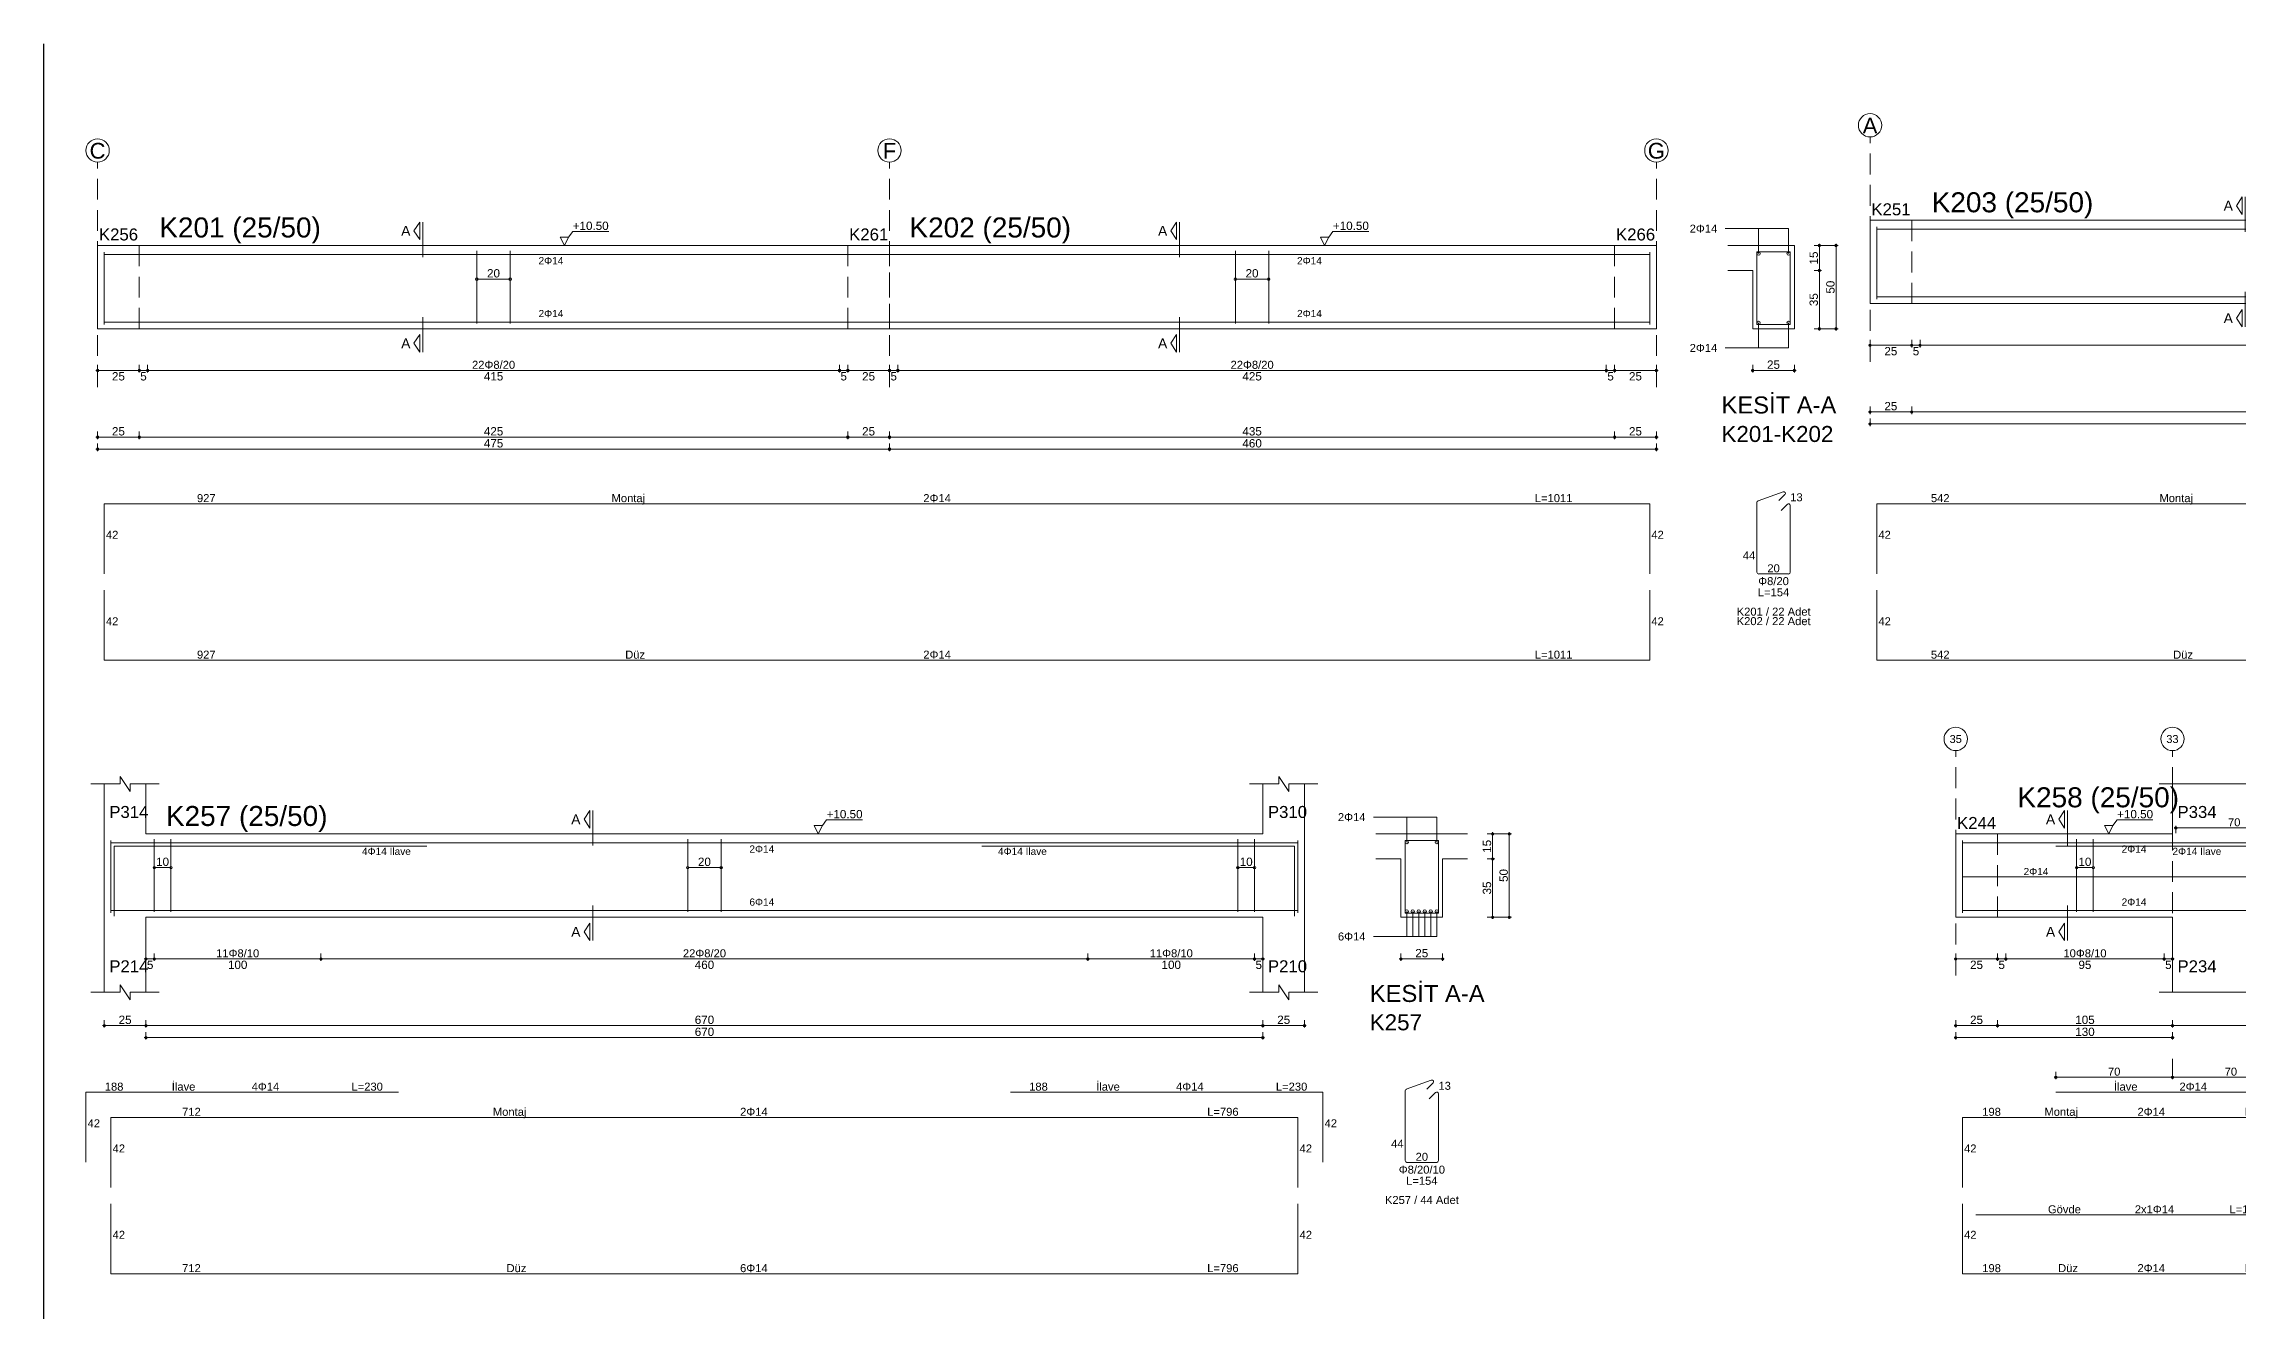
# Model space of a CAD drawing. Header units: millimetres. Extents: x 23801 to 80069, y 9628 to 14137.
# Drawn here: x 56325 to 58299, y 12998 to 14137 of the extents above; entities that cross this region are included whole.
import ezdxf

# ---------------------------------------------------------------- set-up
doc = ezdxf.new("R2010")
doc.units = ezdxf.units.MM
doc.linetypes.add('DASHDOT2', pattern=[12.7, 6.35, -3.175, 0, -3.175])
doc.linetypes.add('DASHED4', pattern=[18.75, 12.5, -6.25])
doc.layers.add('aks', color=251, linetype='DASHDOT2', lineweight=35)
for name, color, linetype in [('Donatı Topl. Uzun. Yazısı', 7, 'Continuous'), ('Donatı Uz. Yazısı', 7, 'Continuous'), ('Donatı Yazısı', 7, 'Continuous'), ('Donatı Çizgisi', 7, 'Continuous'), ('Kiriş', 7, 'Continuous'), ('Standart', 7, 'Continuous'), ('Ölçülendirme', 7, 'Continuous')]:
    doc.layers.add(name, color=color, linetype=linetype)
doc.styles.add('arial_1_18', font='arial.ttf', dxfattribs={"height": 0.2})

# ---------------------------------------------------------------- blocks, each defined once
blk = doc.blocks.new('IDE668Entity7457')
at = {"layer": 'aks', "color": 30, "linetype": 'DASHED4', "lineweight": 5}
for points in [[(21, 2001.7), (21, 2136.7)], [(496, 2001.7), (496, 2136.7)], [(956, 2001.7), (956, 2136.7)]]:
    blk.add_lwpolyline(points, dxfattribs=at)
at = {"layer": 'aks', "color": 1, "linetype": 'Continuous', "lineweight": 5}
for centre in [(21, 2143.7), (496, 2143.7), (956, 2143.7)]:
    blk.add_circle(centre, 7, dxfattribs=at)
at = {"layer": 'Donatı Çizgisi', "color": 5, "linetype": 'Continuous', "lineweight": 5}
for points in [[(25, 2039.3), (25, 2082.7)], [(25, 2081.3), (952, 2081.3)], [(248.5, 2039.9), (248.5, 2083.5)], [(268.5, 2039.9), (268.5, 2083.5)], [(703.5, 2039.9), (703.5, 2083.5)], [(723.5, 2039.9), (723.5, 2083.5)], [(952, 2039.3), (952, 2082.7)], [(1016.3, 2039.2), (1016.3, 2082.8)], [(1016.3, 2082.8), (1036.3, 2082.8)], [(1036.3, 2039.2), (1036.3, 2082.8)], [(25, 2040.7), (952, 2040.7)], [(1016.3, 2039.2), (1036.3, 2039.2)], [(1017, 1933.4), (1032, 1938.9)], [(1029.4, 1933.6), (1033.1, 1937.2)], [(25, 1889.7), (25, 1931.7)], [(25, 1931.7), (952, 1931.7)], [(952, 1889.7), (952, 1931.7)], [(1016.3, 1890.6), (1016.3, 1932.5)], [(1030.8, 1927.7), (1034.6, 1931.5)], [(1036.3, 1890.6), (1036.3, 1930.7)], [(1017.4, 1889.6), (1035.3, 1889.6)], [(25, 1837.8), (25, 1879.9)], [(952, 1837.8), (952, 1879.9)], [(25, 1837.8), (952, 1837.8)]]:
    blk.add_lwpolyline(points, dxfattribs=at)
for centre in [(1017.3, 2081.8), (1035.3, 2081.8), (1017.3, 2040.2), (1035.3, 2040.2)]:
    blk.add_circle(centre, 1, dxfattribs=at)
for centre, start, end in [((1032.4, 1937.9), 315, 110), ((1017.4, 1932.5), 110, 180), ((1035.3, 1930.7), 0, 135), ((1017.4, 1890.6), 180, 270), ((1035.3, 1890.6), 270, 0)]:
    blk.add_arc(centre, 1.02, start, end, dxfattribs=at)
at = {"layer": 'Kiriş', "color": 1, "linetype": 'DASHED4', "lineweight": 5}
for points in [[(21, 2036.7), (21, 2086.7)], [(46, 2036.7), (46, 2086.7)], [(471, 2036.7), (471, 2086.7)], [(496, 2036.7), (496, 2086.7)], [(931, 2036.7), (931, 2086.7)], [(956, 2036.7), (956, 2086.7)]]:
    blk.add_lwpolyline(points, dxfattribs=at)
at = {"layer": 'Kiriş', "color": 1, "linetype": 'Continuous', "lineweight": 5}
for points in [[(21, 2086.7), (956, 2086.7)], [(21, 2036.7), (21, 2086.7)], [(956, 2036.7), (956, 2086.7)], [(998.8, 2086.7), (1038.8, 2086.7)], [(1038.8, 2036.7), (1038.8, 2086.7)], [(998.8, 2071.7), (1013.8, 2071.7)], [(1013.8, 2036.7), (1013.8, 2071.7)], [(21, 2036.7), (956, 2036.7)], [(1013.8, 2036.7), (1038.8, 2036.7)]]:
    blk.add_lwpolyline(points, dxfattribs=at)
at = {"layer": 'Ölçülendirme', "color": 1, "linetype": 'Continuous', "lineweight": 5}
for points in [[(210.7, 2095.5), (214.2, 2100.7)], [(214.2, 2090.2), (210.7, 2095.5)], [(214.2, 2090.2), (214.2, 2100.7)], [(216, 2079.7), (216, 2100.7)], [(303.5, 2091.7), (306, 2095)], [(306, 2095), (327.6, 2095)], [(664.7, 2095.5), (668.2, 2100.7)], [(668.2, 2090.2), (664.7, 2095.5)], [(668.2, 2090.2), (668.2, 2100.7)], [(670, 2079.7), (670, 2100.7)], [(759.5, 2091.7), (762, 2095)], [(762, 2095), (783.6, 2095)], [(997.3, 2096.8), (1035.3, 2096.8)], [(1017.3, 2081.8), (1017.3, 2096.8)], [(1035.3, 2081.8), (1035.3, 2096.8)], [(301, 2086.7), (298.5, 2091.7)], [(298.5, 2091.7), (303.5, 2091.7)], [(303.5, 2091.7), (301, 2086.7)], [(301, 2086.7), (301, 2086.7)], [(757, 2086.7), (754.5, 2091.7)], [(754.5, 2091.7), (759.5, 2091.7)], [(759.5, 2091.7), (757, 2086.7)], [(757, 2086.7), (757, 2086.7)], [(1050.6, 2086.7), (1065.1, 2086.7)], [(1053.8, 2035.7), (1053.8, 2087.7)], [(1063.8, 2035.7), (1063.8, 2087.7)], [(248.5, 2066.5), (268.5, 2066.5)], [(703.5, 2066.5), (723.5, 2066.5)], [(1050.6, 2071.7), (1055.1, 2071.7)], [(216, 2022.7), (216, 2043.7)], [(670, 2022.7), (670, 2043.7)], [(1017.3, 2025.2), (1017.3, 2040.2)], [(1035.3, 2025.2), (1035.3, 2040.2)], [(210.7, 2028), (214.2, 2033.2)], [(214.2, 2022.7), (210.7, 2028)], [(214.2, 2022.7), (214.2, 2033.2)], [(664.7, 2028), (668.2, 2033.2)], [(668.2, 2022.7), (664.7, 2028)], [(668.2, 2022.7), (668.2, 2033.2)], [(1050.6, 2036.7), (1065.1, 2036.7)], [(21, 2010.5), (21, 2015)], [(46, 2010.5), (46, 2015)], [(51, 2010.5), (51, 2015)], [(466, 2010.5), (466, 2015)], [(471, 2010.5), (471, 2015)], [(496, 2010.5), (496, 2015)], [(501, 2010.5), (501, 2015)], [(926, 2010.5), (926, 2015)], [(931, 2010.5), (931, 2015)], [(956, 2010.5), (956, 2015)], [(997.3, 2025.2), (1035.3, 2025.2)], [(1013.8, 2010.5), (1013.8, 2015)], [(1038.8, 2010.5), (1038.8, 2015)], [(20, 2011.7), (957, 2011.7)], [(1012.8, 2011.7), (1039.8, 2011.7)], [(21, 1970.5), (21, 1975)], [(46, 1970.5), (46, 1975)], [(471, 1970.5), (471, 1975)], [(496, 1970.5), (496, 1975)], [(931, 1970.5), (931, 1975)], [(956, 1970.5), (956, 1975)], [(20, 1971.7), (957, 1971.7)], [(20, 1964.5), (957, 1964.5)], [(21, 1963.3), (21, 1967.8)], [(496, 1963.3), (496, 1967.8)], [(956, 1963.3), (956, 1967.8)]]:
    blk.add_lwpolyline(points, dxfattribs=at)
for centre in [(1053.8, 2086.7), (1063.8, 2086.7), (248.5, 2066.5), (268.5, 2066.5), (703.5, 2066.5), (723.5, 2066.5), (1053.8, 2071.7), (1053.8, 2036.7), (1063.8, 2036.7), (21, 2011.7), (46, 2011.7), (46, 2011.7), (51, 2011.7), (51, 2011.7), (466, 2011.7), (466, 2011.7), (471, 2011.7), (471, 2011.7), (496, 2011.7), (496, 2011.7), (501, 2011.7), (501, 2011.7), (926, 2011.7), (926, 2011.7), (931, 2011.7), (931, 2011.7), (956, 2011.7), (1013.8, 2011.7), (1038.8, 2011.7), (21, 1971.7), (21, 1964.5), (46, 1971.7), (46, 1971.7), (471, 1971.7), (471, 1971.7), (496, 1971.7), (496, 1971.7), (496, 1964.5), (496, 1964.5), (931, 1971.7), (931, 1971.7), (956, 1971.7), (956, 1964.5)]:
    blk.add_circle(centre, 0.75, dxfattribs=at)
at = {"layer": 'aks', "color": 1, "linetype": 'Continuous', "lineweight": 5, "style": 'arial_1_18'}
for s, p in [('C', (16.2, 2138.8)), ('F', (492, 2138.8)), ('G', (950.9, 2138.8))]:
    blk.add_text(s, height=9.45, dxfattribs=at).set_placement(p)
at = {"layer": 'Donatı Topl. Uzun. Yazısı', "color": 1, "linetype": 'Continuous', "lineweight": 5, "style": 'arial_1_18'}
for s, p in [('L=1011', (883.1, 1932.7)), ('L=154', (1016.9, 1876.2)), ('L=1011', (883.1, 1838.8))]:
    blk.add_text(s, height=4.8, dxfattribs=at).set_placement(p)
at = {"layer": 'Donatı Uz. Yazısı', "color": 1, "linetype": 'Continuous', "lineweight": 5, "style": 'arial_1_18'}
for s, p in [('927', (80.6, 1932.7)), ('13', (1036.3, 1933.2)), ('42', (26, 1910.7)), ('42', (953, 1910.7)), ('44', (1007.9, 1898.3)), ('20', (1022.6, 1890.6)), ('42', (26, 1858.8)), ('42', (953, 1858.8)), ('927', (80.6, 1838.8))]:
    blk.add_text(s, height=4.8, dxfattribs=at).set_placement(p)
at = {"layer": 'Donatı Yazısı', "color": 5, "linetype": 'Continuous', "lineweight": 5, "style": 'arial_1_18'}
for s, p in [('2Φ14', (976, 2094.4)), ('2Φ14', (976, 2022.8)), ('2Φ14', (516.3, 1932.7)), ('Φ8/20', (1017.1, 1882.9)), ('K201 / 22 Adet', (1004.2, 1864.6)), ('K202 / 22 Adet', (1004.2, 1858.9)), ('2Φ14', (516.3, 1838.8))]:
    blk.add_text(s, height=4.8, dxfattribs=at).set_placement(p)
for p in [(285.5, 2075.4), (740.5, 2075.4), (285.5, 2043.7), (740.5, 2043.7)]:
    blk.add_text('2Φ14', height=4.32, rotation=360, dxfattribs=at).set_placement(p)
at = {"layer": 'Donatı Yazısı', "color": 1, "linetype": 'Continuous', "lineweight": 5, "style": 'arial_1_18'}
for s, p in [('Montaj', (329.3, 1932.7)), ('Düz', (337.5, 1838.8))]:
    blk.add_text(s, height=4.8, dxfattribs=at).set_placement(p)
at = {"layer": 'Kiriş', "color": 1, "linetype": 'Continuous', "lineweight": 5, "style": 'arial_1_18'}
for s, height, p in [('K256', 7.2, (21.8, 2089.7)), ('K201 (25/50)', 12, (58, 2091.5)), ('K261', 7.2, (471.8, 2089.7)), ('K202 (25/50)', 12, (508, 2091.5)), ('K266', 7.2, (931.8, 2089.7)), ('KESİT A-A', 10.2, (995.1, 1985.9)), ('K201-K202', 9.6, (995.1, 1968.8))]:
    blk.add_text(s, height=height, dxfattribs=at).set_placement(p)
at = {"layer": 'Ölçülendirme', "color": 1, "linetype": 'Continuous', "lineweight": 5, "style": 'arial_1_18'}
for s, height, p in [('A', 5.95, (203.1, 2092.5)), ('+10.50', 5, (306, 2096)), ('A', 5.95, (657.1, 2092.5)), ('+10.50', 5, (762, 2096)), ('A', 5.95, (203.1, 2025)), ('A', 5.95, (657.1, 2025)), ('25', 5, (1022.4, 2012.7)), ('25', 5, (29.6, 2005.7)), ('5', 5, (46.6, 2005.7)), ('415', 5, (252.7, 2005.7)), ('5', 5, (466.6, 2005.7)), ('25', 5, (479.6, 2005.7)), ('5', 5, (496.6, 2005.7)), ('425', 5, (707.7, 2005.7)), ('5', 5, (926.6, 2005.7)), ('25', 5, (939.6, 2005.7)), ('25', 5, (29.6, 1972.7)), ('425', 5, (252.7, 1972.7)), ('25', 5, (479.6, 1972.7)), ('435', 5, (707.7, 1972.7)), ('25', 5, (939.6, 1972.7)), ('475', 5, (252.7, 1965.5)), ('460', 5, (707.7, 1965.5))]:
    blk.add_text(s, height=height, dxfattribs=at).set_placement(p)
for s, rotation, p in [('15', 90, (1052.9, 2075.3)), ('20', 360, (254.6, 2067.5)), ('20', 360, (709.6, 2067.5)), ('35', 90, (1052.9, 2050.3)), ('50', 90, (1062.9, 2057.8))]:
    blk.add_text(s, height=5, rotation=rotation, dxfattribs=at).set_placement(p)
at = {"layer": 'Ölçülendirme', "color": 5, "linetype": 'Continuous', "lineweight": 5, "style": 'arial_1_18'}
for p in [(245.6, 2012.7), (700.6, 2012.7)]:
    blk.add_text('22Φ8/20', height=4.8, dxfattribs=at).set_placement(p)
blk = doc.blocks.new('IDE668Entity7458')
at = {"layer": 'aks', "color": 30, "linetype": 'DASHED4', "lineweight": 5}
for points in [[(1084.2, 2016.8), (1084.2, 2151.8)], [(1609.2, 2016.8), (1609.2, 2151.8)]]:
    blk.add_lwpolyline(points, dxfattribs=at)
at = {"layer": 'aks', "color": 1, "linetype": 'Continuous', "lineweight": 5}
for centre in [(1084.2, 2158.8), (1609.2, 2158.8)]:
    blk.add_circle(centre, 7, dxfattribs=at)
at = {"layer": 'Donatı Çizgisi', "color": 5, "linetype": 'Continuous', "lineweight": 5}
for points in [[(1088.2, 2054.4), (1088.2, 2097.8)], [(1088.2, 2096.4), (1630.2, 2096.4)], [(1349.2, 2055), (1349.2, 2098.6)], [(1369.2, 2055), (1369.2, 2098.6)], [(1480.2, 2094.4), (1628.2, 2094.4)], [(1628.2, 2052.4), (1628.2, 2094.4)], [(1630.2, 2054.4), (1630.2, 2097.8)], [(1694.5, 2054.3), (1694.5, 2097.9)], [(1694.5, 2097.9), (1714.5, 2097.9)], [(1714.5, 2054.3), (1714.5, 2097.9)], [(1088.2, 2055.8), (1630.2, 2055.8)], [(1694.5, 2054.3), (1714.5, 2054.3)], [(1694.5, 1905.7), (1694.5, 1947.6)], [(1695.2, 1948.5), (1710.2, 1954)], [(1707.6, 1948.7), (1711.3, 1952.3)], [(1497.2, 1946.8), (1645.2, 1946.8)], [(1645.2, 1904.8), (1645.2, 1946.8)], [(1709, 1942.8), (1712.8, 1946.6)], [(1714.5, 1905.7), (1714.5, 1945.8)], [(1088.2, 1889.7), (1088.2, 1931.7)], [(1088.2, 1931.7), (1630.2, 1931.7)], [(1630.2, 1889.7), (1630.2, 1931.7)], [(1695.6, 1904.7), (1713.5, 1904.7)], [(1088.2, 1837.8), (1088.2, 1879.8)], [(1630.2, 1837.8), (1630.2, 1879.8)], [(1088.2, 1837.8), (1630.2, 1837.8)]]:
    blk.add_lwpolyline(points, dxfattribs=at)
for centre in [(1695.5, 2096.9), (1713.5, 2096.9), (1695.5, 2055.3), (1704.5, 2055.3), (1713.5, 2055.3)]:
    blk.add_circle(centre, 1, dxfattribs=at)
for centre, start, end in [((1695.6, 1947.6), 110, 180), ((1710.6, 1953), 315, 110), ((1713.5, 1945.8), 0, 135), ((1695.6, 1905.7), 180, 270), ((1713.5, 1905.7), 270, 0)]:
    blk.add_arc(centre, 1.02, start, end, dxfattribs=at)
at = {"layer": 'Kiriş', "color": 1, "linetype": 'DASHED4', "lineweight": 5}
for points in [[(1084.2, 2051.8), (1084.2, 2101.8)], [(1109.2, 2051.8), (1109.2, 2101.8)], [(1609.2, 2051.8), (1609.2, 2101.8)], [(1634.2, 2051.8), (1634.2, 2101.8)]]:
    blk.add_lwpolyline(points, dxfattribs=at)
at = {"layer": 'Kiriş', "color": 1, "linetype": 'Continuous', "lineweight": 5}
for points in [[(1084.2, 2101.8), (1634.2, 2101.8)], [(1084.2, 2051.8), (1084.2, 2101.8)], [(1634.2, 2051.8), (1634.2, 2101.8)], [(1677, 2101.8), (1717, 2101.8)], [(1717, 2051.8), (1717, 2101.8)], [(1677, 2086.8), (1692, 2086.8)], [(1692, 2051.8), (1692, 2086.8)], [(1084.2, 2051.8), (1634.2, 2051.8)], [(1692, 2051.8), (1717, 2051.8)]]:
    blk.add_lwpolyline(points, dxfattribs=at)
at = {"layer": 'Ölçülendirme', "color": 1, "linetype": 'Continuous', "lineweight": 5}
for points in [[(1304, 2110.5), (1307.5, 2115.8)], [(1307.5, 2105.3), (1304, 2110.5)], [(1307.5, 2105.3), (1307.5, 2115.8)], [(1309.2, 2094.8), (1309.2, 2115.8)], [(1409.2, 2101.8), (1406.7, 2106.8)], [(1406.7, 2106.8), (1411.7, 2106.8)], [(1411.7, 2106.8), (1409.2, 2101.8)], [(1411.7, 2106.8), (1414.2, 2110.1)], [(1414.2, 2110.1), (1435.8, 2110.1)], [(1675.5, 2111.9), (1713.5, 2111.9)], [(1695.5, 2096.9), (1695.5, 2111.9)], [(1713.5, 2096.9), (1713.5, 2111.9)], [(1409.2, 2101.8), (1409.2, 2101.8)], [(1728.8, 2101.8), (1743.3, 2101.8)], [(1732, 2050.8), (1732, 2102.8)], [(1742, 2050.8), (1742, 2102.8)], [(1349.2, 2081.6), (1369.2, 2081.6)], [(1728.8, 2086.8), (1733.3, 2086.8)], [(1309.2, 2037.8), (1309.2, 2058.8)], [(1695.5, 2040.3), (1695.5, 2055.3)], [(1704.5, 2040.3), (1704.5, 2055.3)], [(1713.5, 2040.3), (1713.5, 2055.3)], [(1304, 2043), (1307.5, 2048.3)], [(1307.5, 2037.8), (1304, 2043)], [(1307.5, 2037.8), (1307.5, 2048.3)], [(1675.5, 2040.3), (1713.5, 2040.3)], [(1728.8, 2051.8), (1743.3, 2051.8)], [(1083.2, 2026.8), (1635.2, 2026.8)], [(1084.2, 2025.5), (1084.2, 2030)], [(1109.2, 2025.5), (1109.2, 2030)], [(1114.2, 2025.5), (1114.2, 2030)], [(1604.2, 2025.5), (1604.2, 2030)], [(1609.2, 2025.5), (1609.2, 2030)], [(1634.2, 2025.5), (1634.2, 2030)], [(1691, 2026.8), (1718, 2026.8)], [(1692, 2025.5), (1692, 2030)], [(1717, 2025.5), (1717, 2030)], [(1083.2, 1986.8), (1635.2, 1986.8)], [(1084.2, 1985.5), (1084.2, 1990)], [(1109.2, 1985.5), (1109.2, 1990)], [(1609.2, 1985.5), (1609.2, 1990)], [(1634.2, 1985.5), (1634.2, 1990)], [(1083.2, 1979.6), (1610.2, 1979.6)], [(1084.2, 1978.3), (1084.2, 1982.8)], [(1609.2, 1978.3), (1609.2, 1982.8)]]:
    blk.add_lwpolyline(points, dxfattribs=at)
for centre in [(1732, 2101.8), (1742, 2101.8), (1349.2, 2081.6), (1369.2, 2081.6), (1732, 2086.8), (1732, 2051.8), (1742, 2051.8), (1084.2, 2026.8), (1109.2, 2026.8), (1109.2, 2026.8), (1114.2, 2026.8), (1114.2, 2026.8), (1604.2, 2026.8), (1604.2, 2026.8), (1609.2, 2026.8), (1609.2, 2026.8), (1634.2, 2026.8), (1692, 2026.8), (1717, 2026.8), (1084.2, 1986.8), (1109.2, 1986.8), (1109.2, 1986.8), (1609.2, 1986.8), (1609.2, 1986.8), (1634.2, 1986.8), (1084.2, 1979.6), (1609.2, 1979.6)]:
    blk.add_circle(centre, 0.75, dxfattribs=at)
at = {"layer": 'aks', "color": 1, "linetype": 'Continuous', "lineweight": 5, "style": 'arial_1_18'}
for s, p in [('A', (1079.8, 2153.9)), ('C', (1604.4, 2153.9))]:
    blk.add_text(s, height=9.45, dxfattribs=at).set_placement(p)
at = {"layer": 'Donatı Topl. Uzun. Yazısı', "color": 1, "linetype": 'Continuous', "lineweight": 5, "style": 'arial_1_18'}
for s, p in [('L=190', (1619, 1947.8)), ('L=626', (1584.3, 1932.7)), ('L=154', (1695.1, 1891.3)), ('L=626', (1584.3, 1838.8))]:
    blk.add_text(s, height=4.8, dxfattribs=at).set_placement(p)
at = {"layer": 'Donatı Uz. Yazısı', "color": 1, "linetype": 'Continuous', "lineweight": 5, "style": 'arial_1_18'}
for s, p in [('148', (1506.1, 1947.8)), ('13', (1714.5, 1948.3)), ('542', (1120.7, 1932.7)), ('42', (1646.2, 1925.8)), ('42', (1089.2, 1910.7)), ('42', (1631.2, 1910.7)), ('44', (1686.1, 1913.4)), ('20', (1700.8, 1905.7)), ('42', (1089.2, 1858.8)), ('42', (1631.2, 1858.8)), ('542', (1120.7, 1838.8))]:
    blk.add_text(s, height=4.8, dxfattribs=at).set_placement(p)
at = {"layer": 'Donatı Yazısı', "color": 5, "linetype": 'Continuous', "lineweight": 5, "style": 'arial_1_18'}
for s, height, p in [('2Φ14', 4.8, (1654.2, 2109.5)), ('1Φ14 İlave', 4.32, (1489.8, 2089.1)), ('3Φ14', 4.8, (1654.2, 2037.9)), ('1Φ14', 4.8, (1575.6, 1947.8)), ('2Φ14', 4.8, (1375.5, 1932.7)), ('Φ8/20', 4.8, (1695.3, 1898)), ('K203 / 25 Adet', 4.8, (1682.4, 1879.7)), ('3Φ14', 4.8, (1375.5, 1838.8))]:
    blk.add_text(s, height=height, dxfattribs=at).set_placement(p)
for s, p in [('2Φ14', (1386.2, 2090.5)), ('3Φ14', (1386.2, 2058.8))]:
    blk.add_text(s, height=4.32, rotation=360, dxfattribs=at).set_placement(p)
at = {"layer": 'Donatı Yazısı', "color": 1, "linetype": 'Continuous', "lineweight": 5, "style": 'arial_1_18'}
for s, p in [('İlave', (1534.8, 1947.8)), ('Montaj', (1257.8, 1932.7)), ('Düz', (1266, 1838.8))]:
    blk.add_text(s, height=4.8, dxfattribs=at).set_placement(p)
at = {"layer": 'Kiriş', "color": 1, "linetype": 'Continuous', "lineweight": 5, "style": 'arial_1_18'}
for s, height, p in [('K203 (25/50)', 12, (1121.2, 2106.6)), ('K251', 7.2, (1085, 2104.8)), ('K256', 7.2, (1610, 2104.8)), ('KESİT A-A', 10.2, (1673.3, 2001)), ('K203', 9.6, (1673.3, 1983.9))]:
    blk.add_text(s, height=height, dxfattribs=at).set_placement(p)
at = {"layer": 'Ölçülendirme', "color": 1, "linetype": 'Continuous', "lineweight": 5, "style": 'arial_1_18'}
for s, height, p in [('A', 5.95, (1296.3, 2107.6)), ('+10.50', 5, (1414.2, 2111.1)), ('A', 5.95, (1296.3, 2040.1)), ('25', 5, (1700.7, 2027.8)), ('25', 5, (1092.8, 2020.8)), ('5', 5, (1109.8, 2020.8)), ('490', 5, (1353.4, 2020.8)), ('5', 5, (1604.8, 2020.8)), ('25', 5, (1617.8, 2020.8)), ('25', 5, (1092.8, 1987.8)), ('500', 5, (1353.4, 1987.8)), ('25', 5, (1617.8, 1987.8)), ('525', 5, (1353.4, 1980.6))]:
    blk.add_text(s, height=height, dxfattribs=at).set_placement(p)
for s, rotation, p in [('15', 90, (1731.1, 2090.4)), ('20', 360, (1355.3, 2082.6)), ('50', 90, (1741.1, 2072.9)), ('35', 90, (1731.1, 2065.4))]:
    blk.add_text(s, height=5, rotation=rotation, dxfattribs=at).set_placement(p)
at = {"layer": 'Ölçülendirme', "color": 5, "linetype": 'Continuous', "lineweight": 5, "style": 'arial_1_18'}
blk.add_text('25Φ8/20', height=4.8, dxfattribs=at).set_placement((1346.3, 2027.8))
blk = doc.blocks.new('IDE668Entity7490')
at = {"layer": 'Donatı Çizgisi', "color": 5, "linetype": 'Continuous', "lineweight": 5}
for points in [[(29, 1686.2), (29, 1729.6)], [(29, 1728.2), (741, 1728.2)], [(31, 1684.2), (31, 1726.2)], [(31, 1726.2), (218.5, 1726.2)], [(55, 1686.8), (55, 1730.4)], [(65, 1686.8), (65, 1730.4)], [(375, 1686.8), (375, 1730.4)], [(395, 1686.8), (395, 1730.4)], [(551.5, 1726.2), (739, 1726.2)], [(705, 1686.8), (705, 1730.4)], [(715, 1686.8), (715, 1730.4)], [(739, 1684.2), (739, 1726.2)], [(741, 1686.2), (741, 1729.6)], [(805.3, 1686.1), (805.3, 1729.7)], [(805.3, 1729.7), (825.3, 1729.7)], [(825.3, 1686.1), (825.3, 1729.7)], [(29, 1687.6), (741, 1687.6)], [(805.3, 1686.1), (825.3, 1686.1)], [(805.3, 1537.6), (805.3, 1579.4)], [(806, 1580.4), (821, 1585.9)], [(818.4, 1580.5), (822.1, 1584.2)], [(14, 1536.6), (14, 1578.6)], [(14, 1578.6), (201.5, 1578.6)], [(568.5, 1578.6), (756, 1578.6)], [(756, 1536.6), (756, 1578.6)], [(819.8, 1574.6), (823.6, 1578.4)], [(825.3, 1537.6), (825.3, 1577.7)], [(29, 1521.5), (29, 1563.5)], [(29, 1563.5), (741, 1563.5)], [(741, 1521.5), (741, 1563.5)], [(806.4, 1536.5), (824.3, 1536.5)], [(29, 1469.7), (29, 1511.7)], [(741, 1469.7), (741, 1511.7)], [(29, 1469.7), (741, 1469.7)]]:
    blk.add_lwpolyline(points, dxfattribs=at)
for centre in [(806.3, 1728.7), (824.3, 1728.7), (806.3, 1687.1), (809.9, 1687.1), (813.5, 1687.1), (817.1, 1687.1), (820.7, 1687.1), (824.3, 1687.1)]:
    blk.add_circle(centre, 1, dxfattribs=at)
for centre, start, end in [((806.4, 1579.4), 110, 180), ((821.4, 1584.9), 315, 110), ((824.3, 1577.7), 0, 135), ((806.4, 1537.6), 180, 270), ((824.3, 1537.6), 270, 0)]:
    blk.add_arc(centre, 1.02, start, end, dxfattribs=at)
at = {"layer": 'Kiriş', "color": 1, "linetype": 'Continuous', "lineweight": 5}
for points in [[(17, 1763.6), (34.5, 1763.6)], [(25, 1638.6), (25, 1763.6)], [(34.5, 1763.6), (34.5, 1768.1)], [(40.5, 1759.1), (34.5, 1768.1)], [(40.5, 1759.1), (40.5, 1763.6)], [(40.5, 1763.6), (58, 1763.6)], [(50, 1733.6), (50, 1763.6)], [(712, 1763.6), (729.5, 1763.6)], [(720, 1733.6), (720, 1763.6)], [(729.5, 1763.6), (729.5, 1768.1)], [(735.5, 1759.1), (729.5, 1768.1)], [(735.5, 1763.6), (753, 1763.6)], [(735.5, 1759.1), (735.5, 1763.6)], [(745, 1638.6), (745, 1763.6)], [(50, 1733.6), (720, 1733.6)], [(787.8, 1733.6), (842.8, 1733.6)], [(787.8, 1718.6), (802.8, 1718.6)], [(802.8, 1683.6), (802.8, 1718.6)], [(827.8, 1718.6), (842.8, 1718.6)], [(827.8, 1683.6), (827.8, 1718.6)], [(50, 1683.6), (720, 1683.6)], [(50, 1638.6), (50, 1683.6)], [(720, 1638.6), (720, 1683.6)], [(802.8, 1683.6), (827.8, 1683.6)], [(17, 1638.6), (34.5, 1638.6)], [(40.5, 1634.1), (34.5, 1643.1)], [(34.5, 1638.6), (34.5, 1643.1)], [(40.5, 1638.6), (58, 1638.6)], [(40.5, 1634.1), (40.5, 1638.6)], [(712, 1638.6), (729.5, 1638.6)], [(735.5, 1634.1), (729.5, 1643.1)], [(729.5, 1638.6), (729.5, 1643.1)], [(735.5, 1638.6), (753, 1638.6)], [(735.5, 1634.1), (735.5, 1638.6)]]:
    blk.add_lwpolyline(points, dxfattribs=at)
at = {"layer": 'Ölçülendirme', "color": 1, "linetype": 'Continuous', "lineweight": 5}
for points in [[(312.8, 1742.4), (316.3, 1747.6)], [(316.3, 1737.1), (312.8, 1742.4)], [(316.3, 1737.1), (316.3, 1747.6)], [(318, 1726.6), (318, 1747.6)], [(453.3, 1733.6), (450.8, 1738.6)], [(450.8, 1738.6), (455.8, 1738.6)], [(455.8, 1738.6), (453.3, 1733.6)], [(455.8, 1738.6), (458.3, 1742)], [(458.3, 1742), (479.8, 1742)], [(786.3, 1743.7), (824.3, 1743.7)], [(806.3, 1728.7), (806.3, 1743.7)], [(824.3, 1728.7), (824.3, 1743.7)], [(453.3, 1733.6), (453.3, 1733.6)], [(854.6, 1733.6), (869.1, 1733.6)], [(857.8, 1682.6), (857.8, 1734.6)], [(867.8, 1682.6), (867.8, 1734.6)], [(55, 1713.4), (65, 1713.4)], [(375, 1713.4), (395, 1713.4)], [(705, 1713.4), (715, 1713.4)], [(854.6, 1718.6), (859.1, 1718.6)], [(318, 1669.6), (318, 1690.6)], [(806.3, 1672.1), (806.3, 1687.1)], [(809.9, 1672.1), (809.9, 1687.1)], [(813.5, 1672.1), (813.5, 1687.1)], [(817.1, 1672.1), (817.1, 1687.1)], [(820.7, 1672.1), (820.7, 1687.1)], [(824.3, 1672.1), (824.3, 1687.1)], [(312.8, 1674.9), (316.3, 1680.1)], [(316.3, 1669.6), (312.8, 1674.9)], [(316.3, 1669.6), (316.3, 1680.1)], [(786.3, 1672.1), (824.3, 1672.1)], [(854.6, 1683.6), (869.1, 1683.6)], [(49, 1658.6), (721, 1658.6)], [(50, 1657.4), (50, 1661.9)], [(55, 1657.4), (55, 1661.9)], [(155, 1657.4), (155, 1661.9)], [(615, 1657.4), (615, 1661.9)], [(715, 1657.4), (715, 1661.9)], [(720, 1657.4), (720, 1661.9)], [(801.8, 1658.6), (828.8, 1658.6)], [(802.8, 1657.4), (802.8, 1661.9)], [(827.8, 1657.4), (827.8, 1661.9)], [(24, 1618.6), (746, 1618.6)], [(25, 1617.4), (25, 1621.9)], [(50, 1617.4), (50, 1621.9)], [(720, 1617.4), (720, 1621.9)], [(745, 1617.4), (745, 1621.9)], [(49, 1611.4), (721, 1611.4)], [(50, 1610.2), (50, 1614.7)], [(720, 1610.2), (720, 1614.7)]]:
    blk.add_lwpolyline(points, dxfattribs=at)
for centre in [(857.8, 1733.6), (867.8, 1733.6), (55, 1713.4), (65, 1713.4), (375, 1713.4), (395, 1713.4), (705, 1713.4), (715, 1713.4), (857.8, 1718.6), (857.8, 1683.6), (867.8, 1683.6), (50, 1658.6), (55, 1658.6), (55, 1658.6), (155, 1658.6), (155, 1658.6), (615, 1658.6), (615, 1658.6), (715, 1658.6), (715, 1658.6), (720, 1658.6), (802.8, 1658.6), (827.8, 1658.6), (25, 1618.6), (50, 1618.6), (50, 1618.6), (720, 1618.6), (720, 1618.6), (745, 1618.6), (50, 1611.4), (720, 1611.4)]:
    blk.add_circle(centre, 0.75, dxfattribs=at)
at = {"layer": 'Donatı Topl. Uzun. Yazısı', "color": 1, "linetype": 'Continuous', "lineweight": 5, "style": 'arial_1_18'}
for s, p in [('L=230', (173.3, 1579.6)), ('L=230', (727.8, 1579.6)), ('L=796', (686.6, 1564.5)), ('L=154', (805.9, 1523.1)), ('L=796', (686.6, 1470.7))]:
    blk.add_text(s, height=4.8, dxfattribs=at).set_placement(p)
at = {"layer": 'Donatı Uz. Yazısı', "color": 1, "linetype": 'Continuous', "lineweight": 5, "style": 'arial_1_18'}
for s, p in [('188', (25.3, 1579.6)), ('188', (579.8, 1579.6)), ('13', (825.3, 1580.1)), ('712', (71.7, 1564.5)), ('42', (15, 1557.6)), ('42', (757, 1557.6)), ('42', (30, 1542.5)), ('42', (742, 1542.5)), ('44', (796.9, 1545.3)), ('20', (811.6, 1537.5)), ('42', (30, 1490.7)), ('42', (742, 1490.7)), ('712', (71.7, 1470.7))]:
    blk.add_text(s, height=4.8, dxfattribs=at).set_placement(p)
at = {"layer": 'Donatı Yazısı', "color": 5, "linetype": 'Continuous', "lineweight": 5, "style": 'arial_1_18'}
for s, height, p in [('2Φ14', 4.8, (765, 1741.3)), ('4Φ14 İlave', 4.32, (179.6, 1721)), ('4Φ14 İlave', 4.32, (561.1, 1721)), ('6Φ14', 4.8, (765, 1669.7)), ('4Φ14', 4.8, (113.4, 1579.6)), ('4Φ14', 4.8, (667.9, 1579.6)), ('2Φ14', 4.8, (406.4, 1564.5)), ('Φ8/20/10', 4.8, (801.5, 1529.8)), ('K257 / 44 Adet', 4.8, (793.2, 1511.6)), ('6Φ14', 4.8, (406.4, 1470.7))]:
    blk.add_text(s, height=height, dxfattribs=at).set_placement(p)
for s, p in [('2Φ14', (412, 1722.4)), ('6Φ14', (412, 1690.6))]:
    blk.add_text(s, height=4.32, rotation=360, dxfattribs=at).set_placement(p)
at = {"layer": 'Donatı Yazısı', "color": 1, "linetype": 'Continuous', "lineweight": 5, "style": 'arial_1_18'}
for s, p in [('İlave', (65.5, 1579.6)), ('İlave', (620, 1579.6)), ('Montaj', (258.1, 1564.5)), ('Düz', (266.3, 1470.7))]:
    blk.add_text(s, height=4.8, dxfattribs=at).set_placement(p)
at = {"layer": 'Kiriş', "color": 1, "linetype": 'Continuous', "lineweight": 5, "style": 'arial_1_18'}
for s, height, p in [('P314', 7.2, (28, 1743.2)), ('K257 (25/50)', 12, (62, 1738.4)), ('P310', 7.2, (723, 1743.2)), ('P214', 7.2, (28, 1650.6)), ('P210', 7.2, (723, 1650.6)), ('KESİT A-A', 10.2, (784.1, 1632.8)), ('K257', 9.6, (784.1, 1615.8))]:
    blk.add_text(s, height=height, dxfattribs=at).set_placement(p)
at = {"layer": 'Ölçülendirme', "color": 1, "linetype": 'Continuous', "lineweight": 5, "style": 'arial_1_18'}
for s, height, p in [('A', 5.95, (305.1, 1739.4)), ('+10.50', 5, (458.3, 1743)), ('A', 5.95, (305.1, 1671.9)), ('100', 5, (99.2, 1652.6)), ('460', 5, (379.2, 1652.6)), ('100', 5, (659.2, 1652.6)), ('25', 5, (811.4, 1659.6)), ('5', 5, (50.6, 1652.6)), ('5', 5, (715.6, 1652.6)), ('25', 5, (33.6, 1619.6)), ('670', 5, (379.2, 1619.6)), ('25', 5, (728.6, 1619.6)), ('670', 5, (379.2, 1612.4))]:
    blk.add_text(s, height=height, dxfattribs=at).set_placement(p)
for s, rotation, p in [('15', 90, (856.9, 1722.3)), ('10', 360, (56.1, 1714.4)), ('20', 360, (381.1, 1714.4)), ('10', 360, (706.1, 1714.4)), ('50', 90, (866.9, 1704.8)), ('35', 90, (856.9, 1697.3))]:
    blk.add_text(s, height=5, rotation=rotation, dxfattribs=at).set_placement(p)
at = {"layer": 'Ölçülendirme', "color": 5, "linetype": 'Continuous', "lineweight": 5, "style": 'arial_1_18'}
for s, p in [('11Φ8/10', (92.1, 1659.6)), ('22Φ8/20', (372.1, 1659.6)), ('11Φ8/10', (652.1, 1659.6))]:
    blk.add_text(s, height=4.8, dxfattribs=at).set_placement(p)
blk = doc.blocks.new('IDE668Entity7491')
at = {"layer": 'aks', "color": 30, "linetype": 'DASHED4', "lineweight": 5}
for points in [[(1135.6, 1648.6), (1135.6, 1783.6)], [(1265.6, 1648.6), (1265.6, 1783.6)], [(1265.6, 1587.6), (1265.6, 1598.6)]]:
    blk.add_lwpolyline(points, dxfattribs=at)
at = {"layer": 'aks', "color": 1, "linetype": 'Continuous', "lineweight": 5}
for centre in [(1135.6, 1790.6), (1265.6, 1790.6)]:
    blk.add_circle(centre, 7, dxfattribs=at)
at = {"layer": 'Donatı Çizgisi', "color": 5, "linetype": 'Continuous', "lineweight": 5}
for points in [[(1139.6, 1686.2), (1139.6, 1729.6)], [(1139.6, 1728.2), (1337.6, 1728.2)], [(1195.6, 1726.2), (1335.6, 1726.2)], [(1208.1, 1686.8), (1208.1, 1730.4)], [(1218.1, 1686.8), (1218.1, 1730.4)], [(1483, 1686.1), (1483, 1729.7)], [(1483, 1729.7), (1503, 1729.7)], [(1503, 1686.1), (1503, 1729.7)], [(1140.1, 1707.9), (1335.1, 1707.9)], [(1139.6, 1687.6), (1337.6, 1687.6)], [(1483, 1686.1), (1503, 1686.1)], [(1483, 1537.6), (1483, 1579.4)], [(1483.7, 1580.4), (1498.7, 1585.9)], [(1496.1, 1580.5), (1499.8, 1584.2)], [(1195.6, 1578.6), (1335.6, 1578.6)], [(1497.5, 1574.6), (1501.3, 1578.4)], [(1503, 1537.6), (1503, 1577.7)], [(1139.6, 1521.5), (1139.6, 1563.5)], [(1139.6, 1563.5), (1337.6, 1563.5)], [(1484.1, 1536.5), (1502, 1536.5)], [(1139.6, 1469.7), (1139.6, 1511.7)], [(1147.6, 1505), (1327.6, 1505)], [(1139.6, 1469.7), (1337.6, 1469.7)]]:
    blk.add_lwpolyline(points, dxfattribs=at)
for centre in [(1484, 1728.7), (1490, 1728.7), (1496, 1728.7), (1502, 1728.7), (1484, 1707.9), (1502, 1707.9), (1484, 1687.1), (1502, 1687.1)]:
    blk.add_circle(centre, 1, dxfattribs=at)
for centre, start, end in [((1484.1, 1579.4), 110, 180), ((1499.1, 1584.9), 315, 110), ((1502, 1577.7), 0, 135), ((1484.1, 1537.6), 180, 270), ((1502, 1537.6), 270, 0)]:
    blk.add_arc(centre, 1.02, start, end, dxfattribs=at)
at = {"layer": 'Kiriş', "color": 1, "linetype": 'Continuous', "lineweight": 5}
for points in [[(1257.6, 1763.6), (1337.6, 1763.6)], [(1265.6, 1733.6), (1265.6, 1763.6)], [(1337.6, 1763.6), (1337.6, 1768.1)], [(1343.6, 1759.1), (1337.6, 1768.1)], [(1343.6, 1759.1), (1343.6, 1763.6)], [(1343.6, 1763.6), (1423.6, 1763.6)], [(1415.6, 1638.6), (1415.6, 1763.6)], [(1135.6, 1683.6), (1135.6, 1733.6)], [(1135.6, 1733.6), (1265.6, 1733.6)], [(1465.5, 1733.6), (1520.5, 1733.6)], [(1465.5, 1718.6), (1480.5, 1718.6)], [(1480.5, 1683.6), (1480.5, 1718.6)], [(1505.5, 1718.6), (1520.5, 1718.6)], [(1505.5, 1683.6), (1505.5, 1718.6)], [(1135.6, 1683.6), (1265.6, 1683.6)], [(1265.6, 1638.6), (1265.6, 1683.6)], [(1480.5, 1683.6), (1505.5, 1683.6)], [(1257.6, 1638.6), (1337.6, 1638.6)], [(1343.6, 1634.1), (1337.6, 1643.1)], [(1337.6, 1638.6), (1337.6, 1643.1)], [(1343.6, 1638.6), (1423.6, 1638.6)], [(1343.6, 1634.1), (1343.6, 1638.6)]]:
    blk.add_lwpolyline(points, dxfattribs=at)
at = {"layer": 'Kiriş', "color": 1, "linetype": 'DASHED4', "lineweight": 5}
for points in [[(1135.6, 1683.6), (1135.6, 1733.6)], [(1160.6, 1683.6), (1160.6, 1733.6)]]:
    blk.add_lwpolyline(points, dxfattribs=at)
at = {"layer": 'Ölçülendirme', "color": 1, "linetype": 'Continuous', "lineweight": 5}
for points in [[(1197.4, 1742.4), (1200.9, 1747.6)], [(1200.9, 1737.1), (1197.4, 1742.4)], [(1200.9, 1737.1), (1200.9, 1747.6)], [(1202.6, 1726.6), (1202.6, 1747.6)], [(1227.4, 1733.6), (1224.9, 1738.6)], [(1224.9, 1738.6), (1229.9, 1738.6)], [(1229.9, 1738.6), (1227.4, 1733.6)], [(1229.9, 1738.6), (1232.4, 1742)], [(1232.4, 1742), (1253.9, 1742)], [(1266.6, 1737.2), (1338.6, 1737.2)], [(1267.6, 1734), (1267.6, 1738.5)], [(1337.6, 1734), (1337.6, 1738.5)], [(1464, 1743.7), (1502, 1743.7)], [(1484, 1728.7), (1484, 1743.7)], [(1490, 1728.7), (1490, 1743.7)], [(1496, 1728.7), (1496, 1743.7)], [(1502, 1728.7), (1502, 1743.7)], [(1227.4, 1733.6), (1227.4, 1733.6)], [(1532.3, 1733.6), (1546.8, 1733.6)], [(1535.5, 1682.6), (1535.5, 1734.6)], [(1545.5, 1682.6), (1545.5, 1734.6)], [(1208.1, 1713.4), (1218.1, 1713.4)], [(1464, 1712.9), (1502, 1712.9)], [(1484, 1707.9), (1484, 1712.9)], [(1502, 1707.9), (1502, 1712.9)], [(1532.3, 1718.6), (1536.8, 1718.6)], [(1202.6, 1669.6), (1202.6, 1690.6)], [(1484, 1672.1), (1484, 1687.1)], [(1502, 1672.1), (1502, 1687.1)], [(1197.4, 1674.9), (1200.9, 1680.1)], [(1200.9, 1669.6), (1197.4, 1674.9)], [(1200.9, 1669.6), (1200.9, 1680.1)], [(1464, 1672.1), (1502, 1672.1)], [(1532.3, 1683.6), (1546.8, 1683.6)], [(1134.6, 1658.6), (1266.6, 1658.6)], [(1135.6, 1657.4), (1135.6, 1661.9)], [(1160.6, 1657.4), (1160.6, 1661.9)], [(1165.6, 1657.4), (1165.6, 1661.9)], [(1260.6, 1657.4), (1260.6, 1661.9)], [(1265.6, 1657.4), (1265.6, 1661.9)], [(1479.5, 1658.6), (1506.5, 1658.6)], [(1480.5, 1657.4), (1480.5, 1661.9)], [(1505.5, 1657.4), (1505.5, 1661.9)], [(1134.6, 1618.6), (1416.6, 1618.6)], [(1135.6, 1617.4), (1135.6, 1621.9)], [(1160.6, 1617.4), (1160.6, 1621.9)], [(1265.6, 1617.4), (1265.6, 1621.9)], [(1415.6, 1617.4), (1415.6, 1621.9)], [(1134.6, 1611.4), (1266.6, 1611.4)], [(1135.6, 1610.2), (1135.6, 1614.7)], [(1265.6, 1610.2), (1265.6, 1614.7)], [(1194.6, 1587.6), (1266.6, 1587.6)], [(1195.6, 1586.4), (1195.6, 1590.9)], [(1264.6, 1587.6), (1336.6, 1587.6)], [(1265.6, 1586.4), (1265.6, 1590.9)], [(1265.6, 1586.4), (1265.6, 1590.9)], [(1335.6, 1586.4), (1335.6, 1590.9)]]:
    blk.add_lwpolyline(points, dxfattribs=at)
for centre in [(1267.6, 1737.2), (1337.6, 1737.2), (1535.5, 1733.6), (1545.5, 1733.6), (1208.1, 1713.4), (1218.1, 1713.4), (1535.5, 1718.6), (1535.5, 1683.6), (1545.5, 1683.6), (1135.6, 1658.6), (1160.6, 1658.6), (1160.6, 1658.6), (1165.6, 1658.6), (1165.6, 1658.6), (1260.6, 1658.6), (1260.6, 1658.6), (1265.6, 1658.6), (1480.5, 1658.6), (1505.5, 1658.6), (1135.6, 1618.6), (1160.6, 1618.6), (1160.6, 1618.6), (1265.6, 1618.6), (1265.6, 1618.6), (1415.6, 1618.6), (1135.6, 1611.4), (1265.6, 1611.4), (1195.6, 1587.6), (1265.6, 1587.6), (1265.6, 1587.6), (1335.6, 1587.6)]:
    blk.add_circle(centre, 0.75, dxfattribs=at)
at = {"layer": 'aks', "color": 1, "linetype": 'Continuous', "lineweight": 5, "style": 'arial_1_18'}
for s, p in [('35', (1131.9, 1788.2)), ('33', (1261.9, 1788.2))]:
    blk.add_text(s, height=4.73, dxfattribs=at).set_placement(p)
at = {"layer": 'Donatı Topl. Uzun. Yazısı', "color": 1, "linetype": 'Continuous', "lineweight": 5, "style": 'arial_1_18'}
for s, p in [('L=140', (1309.8, 1579.6)), ('L=240', (1308.9, 1564.5)), ('L=154', (1483.6, 1523.1)), ('L=195', (1299.8, 1506)), ('L=240', (1308.9, 1470.7))]:
    blk.add_text(s, height=4.8, dxfattribs=at).set_placement(p)
at = {"layer": 'Donatı Uz. Yazısı', "color": 1, "linetype": 'Continuous', "lineweight": 5, "style": 'arial_1_18'}
for s, p in [('13', (1503, 1580.1)), ('198', (1151.5, 1564.5)), ('42', (1140.6, 1542.5)), ('44', (1474.6, 1545.3)), ('20', (1489.3, 1537.5)), ('42', (1140.6, 1490.7)), ('198', (1151.5, 1470.7))]:
    blk.add_text(s, height=4.8, dxfattribs=at).set_placement(p)
at = {"layer": 'Donatı Yazısı', "color": 5, "linetype": 'Continuous', "lineweight": 5, "style": 'arial_1_18'}
for s, height, p in [('4Φ14', 4.8, (1442.7, 1741.3)), ('2Φ14 İlave', 4.32, (1265.6, 1721)), ('2x1Φ14', 4.8, (1435.6, 1710.5)), ('2Φ14', 4.8, (1442.7, 1669.7)), ('2Φ14', 4.8, (1269.8, 1579.6)), ('2Φ14', 4.8, (1244.6, 1564.5)), ('Φ8/10', 4.8, (1483.8, 1529.8)), ('K258 / 10 Adet', 4.8, (1470.9, 1511.6)), ('2x1Φ14', 4.8, (1243, 1506)), ('2Φ14', 4.8, (1244.6, 1470.7))]:
    blk.add_text(s, height=height, dxfattribs=at).set_placement(p)
for p in [(1235.1, 1722.4), (1176.3, 1708.9), (1235.1, 1690.6)]:
    blk.add_text('2Φ14', height=4.32, rotation=360, dxfattribs=at).set_placement(p)
at = {"layer": 'Donatı Yazısı', "color": 1, "linetype": 'Continuous', "lineweight": 5, "style": 'arial_1_18'}
for s, p in [('İlave', (1230.5, 1579.6)), ('Montaj', (1188.8, 1564.5)), ('Gövde', (1190.9, 1506)), ('Düz', (1197, 1470.7))]:
    blk.add_text(s, height=4.8, dxfattribs=at).set_placement(p)
at = {"layer": 'Kiriş', "color": 1, "linetype": 'Continuous', "lineweight": 5, "style": 'arial_1_18'}
for s, height, p in [('K258 (25/50)', 12, (1172.6, 1749.6)), ('P334', 7.2, (1268.6, 1743.2)), ('K244', 7.2, (1136.4, 1736.6)), ('P234', 7.2, (1268.6, 1650.6)), ('KESİT A-A', 10.2, (1461.8, 1632.8)), ('K258', 9.6, (1461.8, 1615.8))]:
    blk.add_text(s, height=height, dxfattribs=at).set_placement(p)
at = {"layer": 'Ölçülendirme', "color": 1, "linetype": 'Continuous', "lineweight": 5, "style": 'arial_1_18'}
for s, height, p in [('A', 5.95, (1189.7, 1739.4)), ('+10.50', 5, (1232.4, 1743)), ('70', 4.8, (1298.9, 1738.2)), ('A', 5.95, (1189.7, 1671.9)), ('25', 5, (1144.2, 1652.6)), ('95', 5, (1209.2, 1652.6)), ('25', 5, (1489.2, 1659.6)), ('5', 5, (1161.2, 1652.6)), ('5', 5, (1261.2, 1652.6)), ('25', 5, (1144.2, 1619.6)), ('105', 5, (1207.3, 1619.6)), ('150', 5, (1334.8, 1619.6)), ('130', 5, (1207.3, 1612.4))]:
    blk.add_text(s, height=height, dxfattribs=at).set_placement(p)
for s, rotation, p in [('15', 90, (1534.6, 1722.3)), ('10', 360, (1209.2, 1714.4)), ('50', 90, (1544.6, 1704.8)), ('35', 90, (1534.6, 1697.3))]:
    blk.add_text(s, height=5, rotation=rotation, dxfattribs=at).set_placement(p)
at = {"layer": 'Ölçülendirme', "color": 5, "linetype": 'Continuous', "lineweight": 5, "style": 'arial_1_18'}
for s, p in [('10Φ8/10', (1200.2, 1659.6)), ('70', (1226.9, 1588.6)), ('70', (1296.9, 1588.6))]:
    blk.add_text(s, height=4.8, dxfattribs=at).set_placement(p)

msp = doc.modelspace()

# ---------------------------------------------------------------- linework, layer by layer
msp.add_line((56325.3, 9637.3), (56325.3, 14137.3))

# ---------------------------------------------------------------- block references
at = {"layer": 'Standart', "xscale": 1.5, "yscale": 1.5, "zscale": 1.5}
for name in ['IDE668Entity7458', 'IDE668Entity7457', 'IDE668Entity7491', 'IDE668Entity7490']:
    msp.add_blockref(name, (56342.1, 10825.8), dxfattribs=at)

doc.saveas('drawing.dxf')
